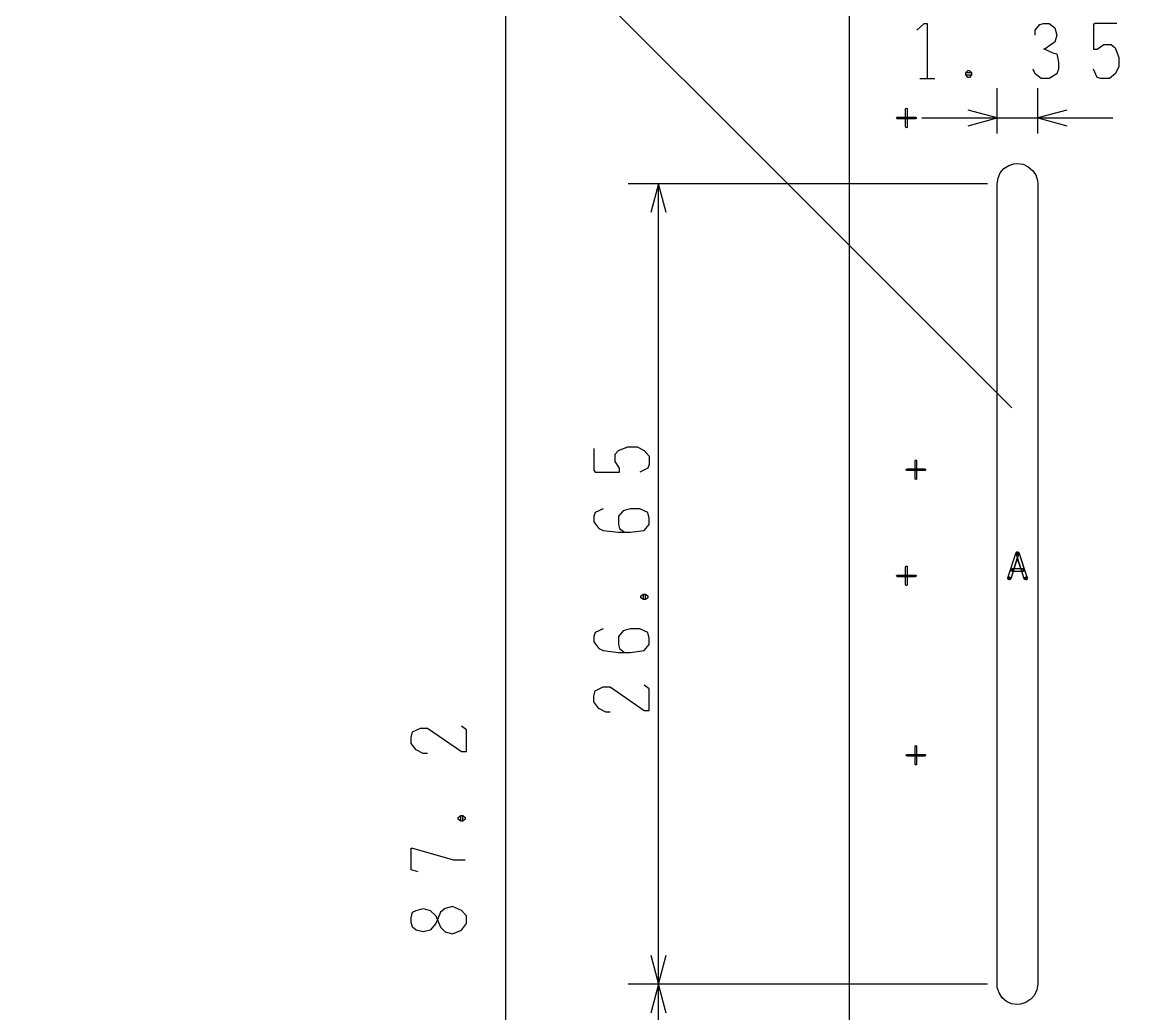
# Model space of a CAD drawing. Header units: millimetres. Extents: x 0 to 1189, y 35 to 806.
# Drawn here: x 420.8 to 488.4, y 463.2 to 523.8 of the extents above; entities that cross this region are included whole.
import ezdxf

# ---------------------------------------------------------------- set-up
doc = ezdxf.new("R2010")
doc.units = ezdxf.units.MM
doc.layers.add('Pen 1', color=7, linetype='Continuous')

msp = doc.modelspace()

# ---------------------------------------------------------------- linework, layer by layer
at = {"layer": 'Pen 1', "color": 7, "lineweight": 30}
for p, q in [((450.35, 395.9), (450.35, 555.775)), ((475.625, 520.3), (476.55, 520.3)), ((478.425, 520.525), (478.775, 520.525)), ((480.35, 516.95), (480.35, 519.725)), ((482.825, 516.95), (482.825, 519.725)), ((475.75, 517.9), (487.4, 517.9)), ((479.75, 513.875), (457.825, 513.875)), ((459.675, 465.025), (459.675, 513.875)), ((458.875, 488.5), (458.875, 488.825)), ((447.725, 474.975), (447.725, 475.325)), ((479.75, 465.025), (457.825, 465.025)), ((479.75, 465.025), (457.825, 465.025)), ((459.675, 395.9), (459.675, 465.025))]:
    msp.add_line(p, q, dxfattribs=at)
for points in [[(577.65, 395.9), (577.65, 432.575), (471.325, 432.575), (471.325, 617.75), (819.7, 617.75), (819.7, 432.575), (756.45, 432.575), (756.45, 395.9), (577.65, 395.9)], [(481.25, 500.2), (441.05, 540.4), (417.75, 540.4)], [(475.45, 523.25), (475.9, 523.675), (476.075, 523.675), (476.075, 520.3)], [(482.675, 522.95), (482.675, 523.25), (482.95, 523.6), (483.175, 523.675), (483.525, 523.675), (483.875, 523.4), (484, 522.95), (483.875, 522.525), (483.65, 522.375), (483.25, 522.1), (483.175, 522.1)], [(487.65, 523.675), (486.325, 523.675), (486.225, 523.6), (486.225, 522.1), (486.45, 522.1), (486.85, 522.375), (487.3, 522.375), (487.55, 522.175), (487.775, 521.6), (487.775, 521.025), (487.55, 520.6), (487.2, 520.3), (486.675, 520.3), (486.45, 520.375), (486.225, 520.875)], [(483.25, 522.1), (483.75, 521.875), (484, 521.825), (484.1, 521.3), (484.1, 520.875), (484, 520.6), (483.525, 520.3), (483.025, 520.3), (482.675, 520.6), (482.55, 520.875)], [(478.425, 520.675), (478.55, 520.8), (478.65, 520.8), (478.775, 520.675), (478.775, 520.525), (478.65, 520.375), (478.55, 520.375), (478.425, 520.525), (478.425, 520.675), (478.775, 520.675)], [(474.75, 518.45), (474.775, 518.475), (474.8, 518.5), (474.85, 518.475), (474.85, 518.45), (474.85, 517.35), (474.85, 517.325), (474.8, 517.3), (474.775, 517.325), (474.75, 517.35), (474.75, 518.45)], [(474.75, 518.45), (474.775, 518.475), (474.8, 518.5), (474.85, 518.475), (474.85, 518.45), (474.85, 517.35), (474.85, 517.325), (474.8, 517.3), (474.775, 517.325), (474.75, 517.35), (474.75, 518.45)], [(478.575, 517.425), (480.35, 517.9), (478.575, 518.375)], [(484.6, 518.375), (482.825, 517.9), (484.6, 517.425)], [(474.25, 517.85), (474.225, 517.875), (474.2, 517.9), (474.225, 517.925), (474.25, 517.95), (475.35, 517.95), (475.4, 517.925), (475.4, 517.9), (475.4, 517.875), (475.35, 517.85), (474.25, 517.85)], [(474.25, 517.85), (474.225, 517.875), (474.2, 517.9), (474.225, 517.925), (474.25, 517.95), (475.35, 517.95), (475.4, 517.925), (475.4, 517.9), (475.4, 517.875), (475.35, 517.85), (474.25, 517.85)], [(481.575, 463.775), (481.225, 463.825), (480.925, 463.975), (480.65, 464.2), (480.475, 464.5), (480.35, 464.825), (480.35, 465.025), (480.35, 513.875), (480.4, 514.225), (480.525, 514.55), (480.75, 514.825), (481.05, 515), (481.375, 515.1), (481.575, 515.125), (481.925, 515.075), (482.25, 514.925), (482.5, 514.7), (482.7, 514.425), (482.8, 514.075), (482.825, 513.875), (482.825, 465.025), (482.775, 464.675), (482.625, 464.35), (482.4, 464.1), (482.1, 463.9), (481.775, 463.8), (481.575, 463.775)], [(460.15, 512.125), (459.675, 513.875), (459.2, 512.125)], [(455.725, 497.725), (455.725, 496.4), (455.8, 496.275), (457.3, 496.275), (457.3, 496.525), (457.025, 496.925), (457.025, 497.375), (457.225, 497.6), (457.8, 497.825), (458.375, 497.825), (458.8, 497.6), (459.1, 497.25), (459.1, 496.75), (459.025, 496.525), (458.525, 496.275)], [(475.35, 496.975), (475.35, 497), (475.4, 497.025), (475.425, 497), (475.425, 496.975), (475.425, 495.875), (475.425, 495.85), (475.4, 495.825), (475.35, 495.85), (475.35, 495.875), (475.35, 496.975)], [(475.35, 496.975), (475.35, 497), (475.4, 497.025), (475.425, 497), (475.425, 496.975), (475.425, 495.875), (475.425, 495.85), (475.4, 495.825), (475.35, 495.85), (475.35, 495.875), (475.35, 496.975)], [(474.85, 496.375), (474.8, 496.4), (474.8, 496.425), (474.8, 496.45), (474.85, 496.475), (475.95, 496.475), (475.975, 496.45), (475.975, 496.425), (475.975, 496.4), (475.95, 496.375), (474.85, 496.375)], [(474.85, 496.375), (474.8, 496.4), (474.8, 496.425), (474.8, 496.45), (474.85, 496.475), (475.95, 496.475), (475.975, 496.45), (475.975, 496.425), (475.975, 496.4), (475.95, 496.375), (474.85, 496.375)], [(456.3, 494.05), (455.8, 493.825), (455.725, 493.6), (455.725, 493.25), (456.025, 492.85), (456.3, 492.725), (457.225, 492.625), (457.95, 492.625), (458.8, 492.725), (459.1, 493.075), (459.1, 493.475), (459.025, 493.825), (458.525, 494.05), (457.95, 494.05), (457.525, 493.925), (457.225, 493.6), (457.225, 493.075), (457.3, 492.85), (457.6, 492.625)], [(481.5, 491.375), (481.55, 491.425), (481.6, 491.425), (481.675, 491.375), (482, 490.35), (482.175, 489.825), (482.175, 489.75), (482.125, 489.7), (482.05, 489.725), (482, 489.775), (481.85, 490.225), (481.325, 490.225), (481.175, 489.775), (481.125, 489.725), (481.075, 489.7), (481.025, 489.75), (481, 489.825), (481.5, 491.375)], [(481.175, 489.775), (481, 489.825), (481.5, 491.375), (481.675, 491.325), (481.175, 489.775)], [(481.675, 491.35), (481.65, 491.275), (481.575, 491.25), (481.525, 491.275), (481.5, 491.35), (481.525, 491.4), (481.575, 491.425), (481.65, 491.4), (481.675, 491.35)], [(481.5, 491.325), (481.675, 491.375), (482.175, 489.825), (482, 489.775), (481.5, 491.325)], [(474.75, 490.5), (474.775, 490.55), (474.8, 490.55), (474.85, 490.55), (474.85, 490.5), (474.85, 489.4), (474.85, 489.375), (474.8, 489.35), (474.775, 489.375), (474.75, 489.4), (474.75, 490.5)], [(474.75, 490.5), (474.775, 490.55), (474.8, 490.55), (474.85, 490.55), (474.85, 490.5), (474.85, 489.4), (474.85, 489.375), (474.8, 489.35), (474.775, 489.375), (474.75, 489.4), (474.75, 490.5)], [(481.375, 490.4), (481.8, 490.4), (481.575, 491.05), (481.375, 490.4)], [(474.25, 489.9), (474.225, 489.925), (474.2, 489.95), (474.225, 490), (474.25, 490), (475.35, 490), (475.4, 490), (475.4, 489.95), (475.4, 489.925), (475.35, 489.9), (474.25, 489.9)], [(474.25, 489.9), (474.225, 489.925), (474.2, 489.95), (474.225, 490), (474.25, 490), (475.35, 490), (475.4, 490), (475.4, 489.95), (475.4, 489.925), (475.35, 489.9), (474.25, 489.9)], [(481.175, 489.8), (481.15, 489.725), (481.1, 489.7), (481.025, 489.725), (481, 489.8), (481.025, 489.85), (481.1, 489.9), (481.15, 489.85), (481.175, 489.8)], [(481.35, 490.325), (481.325, 490.25), (481.275, 490.225), (481.2, 490.25), (481.175, 490.325), (481.2, 490.375), (481.275, 490.4), (481.325, 490.375), (481.35, 490.325)], [(481.275, 490.225), (481.275, 490.4), (481.925, 490.4), (481.925, 490.225), (481.275, 490.225)], [(482.025, 490.325), (482, 490.25), (481.925, 490.225), (481.85, 490.25), (481.825, 490.325), (481.85, 490.375), (481.925, 490.4), (482, 490.375), (482.025, 490.325)], [(482.2, 489.8), (482.15, 489.725), (482.1, 489.7), (482.025, 489.725), (482, 489.8), (482.025, 489.85), (482.1, 489.9), (482.15, 489.85), (482.2, 489.8)], [(458.75, 488.5), (458.6, 488.6), (458.6, 488.725), (458.75, 488.825), (458.875, 488.825), (459.025, 488.725), (459.025, 488.6), (458.875, 488.5), (458.75, 488.5), (458.75, 488.825)], [(456.3, 486.725), (455.8, 486.5), (455.725, 486.25), (455.725, 485.925), (456.025, 485.525), (456.3, 485.4), (457.225, 485.275), (457.95, 485.275), (458.8, 485.4), (459.1, 485.75), (459.1, 486.15), (459.025, 486.5), (458.525, 486.725), (457.95, 486.725), (457.525, 486.6), (457.225, 486.25), (457.225, 485.75), (457.3, 485.525), (457.6, 485.275)], [(456.725, 481.625), (456.45, 481.625), (456.025, 481.85), (455.725, 482.25), (455.725, 482.6), (455.8, 482.925), (456.3, 483.175), (456.725, 483.175), (458.8, 481.725), (459.1, 481.725), (459.1, 483.05), (458.8, 483.275)], [(445.575, 479.1), (445.3, 479.1), (444.875, 479.325), (444.575, 479.725), (444.575, 480.075), (444.65, 480.425), (445.15, 480.65), (445.575, 480.65), (447.65, 479.225), (447.95, 479.225), (447.95, 480.55), (447.65, 480.775)], [(474.85, 478.95), (474.8, 478.975), (474.8, 479), (474.8, 479.025), (474.85, 479.05), (475.95, 479.05), (475.975, 479.025), (475.975, 479), (475.975, 478.975), (475.95, 478.95), (474.85, 478.95)], [(474.85, 478.95), (474.8, 478.975), (474.8, 479), (474.8, 479.025), (474.85, 479.05), (475.95, 479.05), (475.975, 479.025), (475.975, 479), (475.975, 478.975), (475.95, 478.95), (474.85, 478.95)], [(475.35, 479.55), (475.35, 479.575), (475.4, 479.6), (475.425, 479.575), (475.425, 479.55), (475.425, 478.45), (475.425, 478.425), (475.4, 478.4), (475.35, 478.425), (475.35, 478.45), (475.35, 479.55)], [(475.35, 479.55), (475.35, 479.575), (475.4, 479.6), (475.425, 479.575), (475.425, 479.55), (475.425, 478.45), (475.425, 478.425), (475.4, 478.4), (475.35, 478.425), (475.35, 478.45), (475.35, 479.55)], [(447.6, 474.975), (447.45, 475.1), (447.45, 475.2), (447.6, 475.325), (447.725, 475.325), (447.875, 475.2), (447.875, 475.1), (447.725, 474.975), (447.6, 474.975), (447.6, 475.325)], [(445, 471.875), (444.575, 472), (444.575, 473.325), (444.65, 473.325), (447.15, 472.625), (447.875, 472.625)], [(444.575, 468.8), (444.575, 469.075), (444.65, 469.425), (444.875, 469.525), (445.3, 469.65), (445.725, 469.525), (446.075, 469.2), (446.375, 468.5), (446.65, 468.225), (447.1, 468.1), (447.65, 468.325), (447.95, 468.725), (447.95, 469.2), (447.65, 469.525), (447.1, 469.775), (446.65, 469.65), (446.375, 469.425), (446.075, 468.725), (445.725, 468.325), (445.3, 468.225), (444.875, 468.325), (444.65, 468.5), (444.575, 468.8)], [(459.2, 466.8), (459.675, 465.025), (460.15, 466.8)], [(460.15, 463.25), (459.675, 465.025), (459.2, 463.25)]]:
    msp.add_lwpolyline(points, dxfattribs=at)

doc.saveas('drawing.dxf')
